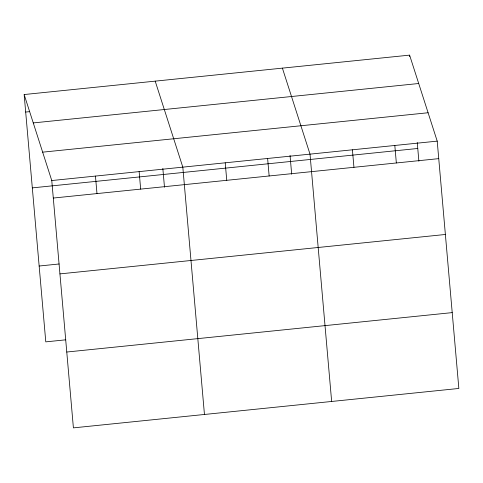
<?xml version="1.0" encoding="UTF-8"?>
<svg xmlns="http://www.w3.org/2000/svg" width="483" height="483" viewBox="0 0 483 483"><rect width="100%" height="100%" fill="white"/><g stroke="black" fill="none" stroke-linecap="round" stroke-linejoin="round"><path stroke-width="0.72" d="M24.15 94.541L409.596 55.128L437.212 141.133L458.85 388.459L73.404 427.872L51.766 180.545L24.15 94.541L45.788 341.867L65.779 339.821M25.684 112.044L29.385 111.664M33.261 122.924L418.707 83.511M42.655 152.163L428.101 112.75M51.766 180.545L437.212 141.133M32.319 187.881L417.765 148.474M53.299 198.048L438.745 158.635M39.153 266.024L59.143 263.978M59.934 273.891L445.38 234.478M66.769 352.029L452.215 312.616M282.398 68.133L310.014 154.143L331.652 401.464M155.2 81.138L182.816 167.148L204.454 414.474M409.596 55.128L409.723 56.589M417.24 142.467L418.882 161.244M394.81 145.468L396.344 162.97M352.415 149.808L353.942 167.305M290.041 155.472L291.684 174.248M267.618 158.478L269.146 175.975M225.217 162.813L226.75 180.316M162.843 168.476L164.486 187.259M139.134 171.616L140.668 189.113M95.453 176.078L96.98 193.58"/></g></svg>
